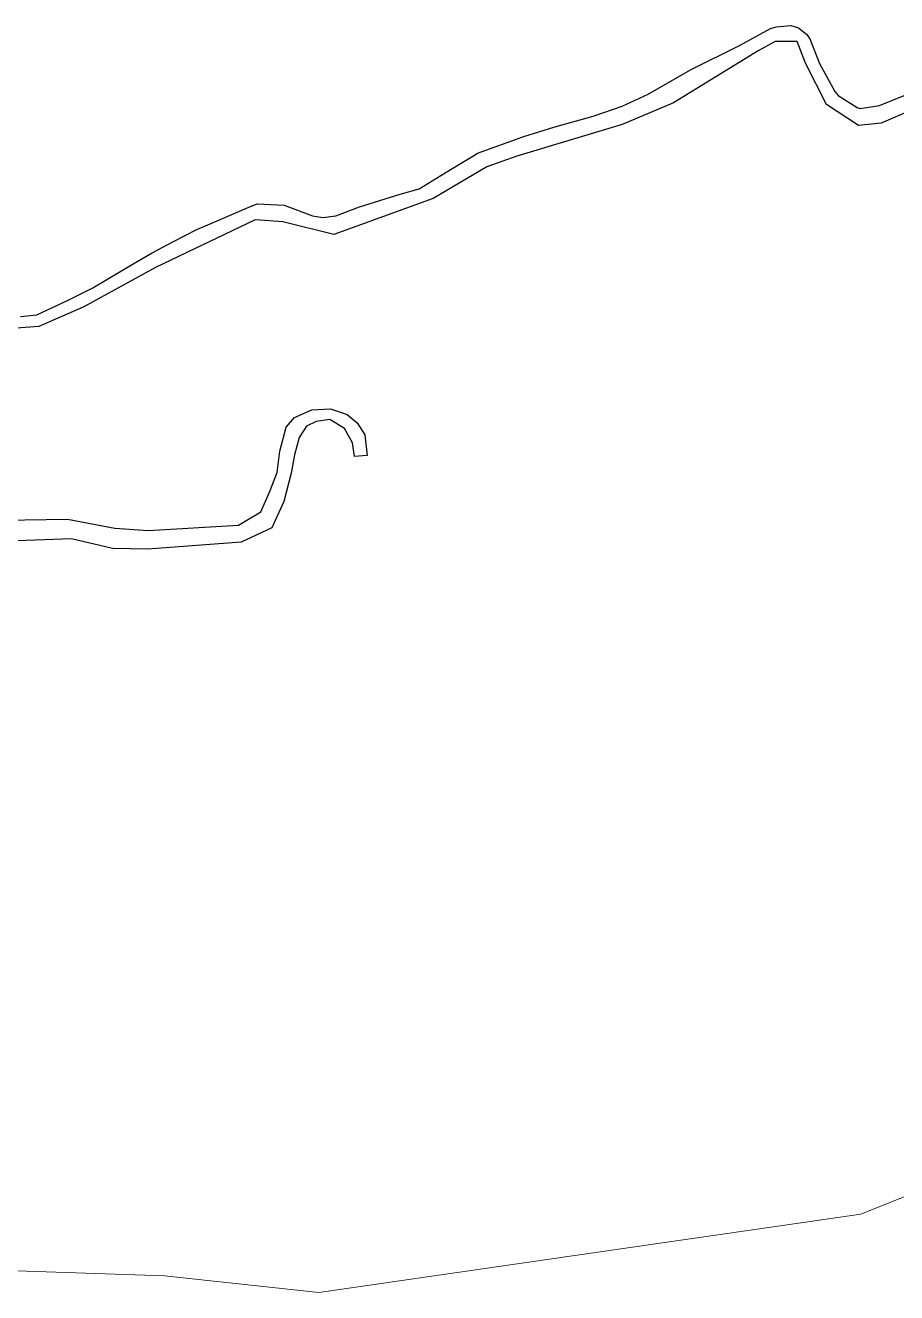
# Model space of a CAD drawing. Header units: millimetres. Extents: x 617751 to 636088, y 68402 to 77988.
# Drawn here: x 620847 to 621879, y 70260 to 71760 of the extents above; entities that cross this region are included whole.
import ezdxf

# ---------------------------------------------------------------- set-up
doc = ezdxf.new("R2010")
doc.units = ezdxf.units.MM
doc.header["$LTSCALE"] = 3
doc.header["$MEASUREMENT"] = 0
doc.layers.add('ALINHAMENTO PREDIAL', color=120, linetype='Continuous')
doc.layers.add('BAIRRO', color=30, linetype='Continuous')

msp = doc.modelspace()

# ---------------------------------------------------------------- linework, layer by layer
at = {"layer": 'ALINHAMENTO PREDIAL'}
for points in [[(620841.2, 71415.3), (620860.7, 71417.5), (620897.6, 71434.8), (620927, 71449.4), (620974.7, 71477.8), (620997.3, 71490.9), (621022.4, 71504.1), (621050, 71518.3), (621071.5, 71527.4), (621109, 71543.7), (621121.8, 71548.7), (621153.4, 71547.4), (621187, 71534.7), (621199.4, 71532.6), (621214.6, 71534.7), (621242.9, 71545.3), (621290.8, 71560.4), (621313.5, 71566.5), (621349.4, 71588.8), (621377, 71605.4), (621382.6, 71608.8), (621437.5, 71628.5), (621473.1, 71639.5), (621519.6, 71652.5), (621553.8, 71664.4), (621584.5, 71678.8), (621635, 71707.7), (621693, 71736.3), (621729.7, 71756.4), (621736.4, 71758.6), (621753.5, 71760.2), (621762.9, 71757.3), (621772.2, 71749.6), (621776.3, 71744.3), (621787.4, 71715.1), (621805.6, 71681.7), (621809.5, 71677.3), (621832.2, 71662.9), (621835.9, 71661.7), (621858.7, 71665.1), (621888, 71677.2)], [(620841.2, 71415.3), (620860.7, 71417.5), (620897.6, 71434.8), (620927, 71449.4), (620974.7, 71477.8), (620997.3, 71490.9), (621022.4, 71504.1), (621050, 71518.3), (621071.5, 71527.4), (621109, 71543.7), (621121.8, 71548.7), (621153.4, 71547.4), (621187, 71534.7), (621199.4, 71532.6), (621214.6, 71534.7), (621242.9, 71545.3), (621290.8, 71560.4), (621313.5, 71566.5), (621349.4, 71588.8), (621377, 71605.4), (621382.6, 71608.8), (621437.5, 71628.5), (621473.1, 71639.5), (621519.6, 71652.5), (621553.8, 71664.4), (621584.5, 71678.8), (621635, 71707.7), (621693, 71736.3), (621729.7, 71756.4), (621736.4, 71758.6), (621753.5, 71760.2), (621762.9, 71757.3), (621772.2, 71749.6), (621776.3, 71744.3), (621787.4, 71715.1), (621805.6, 71681.7), (621809.5, 71677.3), (621832.2, 71662.9), (621835.9, 71661.7), (621858.7, 71665.1), (621888, 71677.2)], [(620841.2, 71415.3), (620860.7, 71417.5), (620897.6, 71434.8), (620927, 71449.4), (620974.7, 71477.8), (620997.3, 71490.9), (621022.4, 71504.1), (621050, 71518.3), (621071.5, 71527.4), (621109, 71543.7), (621121.8, 71548.7), (621153.4, 71547.4), (621187, 71534.7), (621199.4, 71532.6), (621214.6, 71534.7), (621242.9, 71545.3), (621290.8, 71560.4), (621313.5, 71566.5), (621349.4, 71588.8), (621377, 71605.4), (621382.6, 71608.8), (621437.5, 71628.5), (621473.1, 71639.5), (621519.6, 71652.5), (621553.8, 71664.4), (621584.5, 71678.8), (621635, 71707.7), (621693, 71736.3), (621729.7, 71756.4), (621736.4, 71758.6), (621753.5, 71760.2), (621762.9, 71757.3), (621772.2, 71749.6), (621776.3, 71744.3), (621787.4, 71715.1), (621805.6, 71681.7), (621809.5, 71677.3), (621832.2, 71662.9), (621835.9, 71661.7), (621858.7, 71665.1), (621888, 71677.2)], [(620841.2, 71415.3), (620860.7, 71417.5), (620897.6, 71434.8), (620927, 71449.4), (620974.7, 71477.8), (620997.3, 71490.9), (621022.4, 71504.1), (621050, 71518.3), (621071.5, 71527.4), (621109, 71543.7), (621121.8, 71548.7), (621153.4, 71547.4), (621187, 71534.7), (621199.4, 71532.6), (621214.6, 71534.7), (621242.9, 71545.3), (621290.8, 71560.4), (621313.5, 71566.5), (621349.4, 71588.8), (621377, 71605.4), (621382.6, 71608.8), (621437.5, 71628.5), (621473.1, 71639.5), (621519.6, 71652.5), (621553.8, 71664.4), (621584.5, 71678.8), (621635, 71707.7), (621693, 71736.3), (621729.7, 71756.4), (621736.4, 71758.6), (621753.5, 71760.2), (621762.9, 71757.3), (621772.2, 71749.6), (621776.3, 71744.3), (621787.4, 71715.1), (621805.6, 71681.7), (621809.5, 71677.3), (621832.2, 71662.9), (621835.9, 71661.7), (621858.7, 71665.1), (621888, 71677.2)], [(620841.2, 71415.3), (620860.7, 71417.5), (620897.6, 71434.8), (620927, 71449.4), (620974.7, 71477.8), (620997.3, 71490.9), (621022.4, 71504.1), (621050, 71518.3), (621071.5, 71527.4), (621109, 71543.7), (621121.8, 71548.7), (621153.4, 71547.4), (621187, 71534.7), (621199.4, 71532.6), (621214.6, 71534.7), (621242.9, 71545.3), (621290.8, 71560.4), (621313.5, 71566.5), (621349.4, 71588.8), (621377, 71605.4), (621382.6, 71608.8), (621437.5, 71628.5), (621473.1, 71639.5), (621519.6, 71652.5), (621553.8, 71664.4), (621584.5, 71678.8), (621635, 71707.7), (621693, 71736.3), (621729.7, 71756.4), (621736.4, 71758.6), (621753.5, 71760.2), (621762.9, 71757.3), (621772.2, 71749.6), (621776.3, 71744.3), (621787.4, 71715.1), (621805.6, 71681.7), (621809.5, 71677.3), (621832.2, 71662.9), (621835.9, 71661.7), (621858.7, 71665.1), (621888, 71677.2)], [(620841.2, 71415.3), (620860.7, 71417.5), (620897.6, 71434.8), (620927, 71449.4), (620974.7, 71477.8), (620997.3, 71490.9), (621022.4, 71504.1), (621050, 71518.3), (621071.5, 71527.4), (621109, 71543.7), (621121.8, 71548.7), (621153.4, 71547.4), (621187, 71534.7), (621199.4, 71532.6), (621214.6, 71534.7), (621242.9, 71545.3), (621290.8, 71560.4), (621313.5, 71566.5), (621349.4, 71588.8), (621377, 71605.4), (621382.6, 71608.8), (621437.5, 71628.5), (621473.1, 71639.5), (621519.6, 71652.5), (621553.8, 71664.4), (621584.5, 71678.8), (621635, 71707.7), (621693, 71736.3), (621729.7, 71756.4), (621736.4, 71758.6), (621753.5, 71760.2), (621762.9, 71757.3), (621772.2, 71749.6), (621776.3, 71744.3), (621787.4, 71715.1), (621805.6, 71681.7), (621809.5, 71677.3), (621832.2, 71662.9), (621835.9, 71661.7), (621858.7, 71665.1), (621888, 71677.2)], [(620841.2, 71415.3), (620860.7, 71417.5), (620897.6, 71434.8), (620927, 71449.4), (620974.7, 71477.8), (620997.3, 71490.9), (621022.4, 71504.1), (621050, 71518.3), (621071.5, 71527.4), (621109, 71543.7), (621121.8, 71548.7), (621153.4, 71547.4), (621187, 71534.7), (621199.4, 71532.6), (621214.6, 71534.7), (621242.9, 71545.3), (621290.8, 71560.4), (621313.5, 71566.5), (621349.4, 71588.8), (621377, 71605.4), (621382.6, 71608.8), (621437.5, 71628.5), (621473.1, 71639.5), (621519.6, 71652.5), (621553.8, 71664.4), (621584.5, 71678.8), (621635, 71707.7), (621693, 71736.3), (621729.7, 71756.4), (621736.4, 71758.6), (621753.5, 71760.2), (621762.9, 71757.3), (621772.2, 71749.6), (621776.3, 71744.3), (621787.4, 71715.1), (621805.6, 71681.7), (621809.5, 71677.3), (621832.2, 71662.9), (621835.9, 71661.7), (621858.7, 71665.1), (621888, 71677.2)], [(620841.2, 71415.3), (620860.7, 71417.5), (620897.6, 71434.8), (620927, 71449.4), (620974.7, 71477.8), (620997.3, 71490.9), (621022.4, 71504.1), (621050, 71518.3), (621071.5, 71527.4), (621109, 71543.7), (621121.8, 71548.7), (621153.4, 71547.4), (621187, 71534.7), (621199.4, 71532.6), (621214.6, 71534.7), (621242.9, 71545.3), (621290.8, 71560.4), (621313.5, 71566.5), (621349.4, 71588.8), (621377, 71605.4), (621382.6, 71608.8), (621437.5, 71628.5), (621473.1, 71639.5), (621519.6, 71652.5), (621553.8, 71664.4), (621584.5, 71678.8), (621635, 71707.7), (621693, 71736.3), (621729.7, 71756.4), (621736.4, 71758.6), (621753.5, 71760.2), (621762.9, 71757.3), (621772.2, 71749.6), (621776.3, 71744.3), (621787.4, 71715.1), (621805.6, 71681.7), (621809.5, 71677.3), (621832.2, 71662.9), (621835.9, 71661.7), (621858.7, 71665.1), (621888, 71677.2)], [(621897.5, 71660.3), (621860.8, 71644.2), (621833.9, 71641.8), (621795.7, 71666.6), (621771.2, 71715.5), (621761, 71741.1), (621734.9, 71741.1), (621714.8, 71730.1), (621614.6, 71668.6), (621554, 71642.8), (621429.1, 71605.2), (621393.7, 71592.6), (621330.2, 71555), (621212.5, 71512.7), (621152.1, 71527.6), (621119.1, 71529.9), (621001.2, 71473.4), (620916.3, 71427), (620862.9, 71403.5), (620836.1, 71401.5)], [(621897.5, 71660.3), (621860.8, 71644.2), (621833.9, 71641.8), (621795.7, 71666.6), (621771.2, 71715.5), (621761, 71741.1), (621734.9, 71741.1), (621714.8, 71730.1), (621614.6, 71668.6), (621554, 71642.8), (621429.1, 71605.2), (621393.7, 71592.6), (621330.2, 71555), (621212.5, 71512.7), (621152.1, 71527.6), (621119.1, 71529.9), (621001.2, 71473.4), (620916.3, 71427), (620862.9, 71403.5), (620836.1, 71401.5)], [(621897.5, 71660.3), (621860.8, 71644.2), (621833.9, 71641.8), (621795.7, 71666.6), (621771.2, 71715.5), (621761, 71741.1), (621734.9, 71741.1), (621714.8, 71730.1), (621614.6, 71668.6), (621554, 71642.8), (621429.1, 71605.2), (621393.7, 71592.6), (621330.2, 71555), (621212.5, 71512.7), (621152.1, 71527.6), (621119.1, 71529.9), (621001.2, 71473.4), (620916.3, 71427), (620862.9, 71403.5), (620836.1, 71401.5)], [(621897.5, 71660.3), (621860.8, 71644.2), (621833.9, 71641.8), (621795.7, 71666.6), (621771.2, 71715.5), (621761, 71741.1), (621734.9, 71741.1), (621714.8, 71730.1), (621614.6, 71668.6), (621554, 71642.8), (621429.1, 71605.2), (621393.7, 71592.6), (621330.2, 71555), (621212.5, 71512.7), (621152.1, 71527.6), (621119.1, 71529.9), (621001.2, 71473.4), (620916.3, 71427), (620862.9, 71403.5), (620836.1, 71401.5)], [(621897.5, 71660.3), (621860.8, 71644.2), (621833.9, 71641.8), (621795.7, 71666.6), (621771.2, 71715.5), (621761, 71741.1), (621734.9, 71741.1), (621714.8, 71730.1), (621614.6, 71668.6), (621554, 71642.8), (621429.1, 71605.2), (621393.7, 71592.6), (621330.2, 71555), (621212.5, 71512.7), (621152.1, 71527.6), (621119.1, 71529.9), (621001.2, 71473.4), (620916.3, 71427), (620862.9, 71403.5), (620836.1, 71401.5)], [(621897.5, 71660.3), (621860.8, 71644.2), (621833.9, 71641.8), (621795.7, 71666.6), (621771.2, 71715.5), (621761, 71741.1), (621734.9, 71741.1), (621714.8, 71730.1), (621614.6, 71668.6), (621554, 71642.8), (621429.1, 71605.2), (621393.7, 71592.6), (621330.2, 71555), (621212.5, 71512.7), (621152.1, 71527.6), (621119.1, 71529.9), (621001.2, 71473.4), (620916.3, 71427), (620862.9, 71403.5), (620836.1, 71401.5)], [(621897.5, 71660.3), (621860.8, 71644.2), (621833.9, 71641.8), (621795.7, 71666.6), (621771.2, 71715.5), (621761, 71741.1), (621734.9, 71741.1), (621714.8, 71730.1), (621614.6, 71668.6), (621554, 71642.8), (621429.1, 71605.2), (621393.7, 71592.6), (621330.2, 71555), (621212.5, 71512.7), (621152.1, 71527.6), (621119.1, 71529.9), (621001.2, 71473.4), (620916.3, 71427), (620862.9, 71403.5), (620836.1, 71401.5)], [(621897.5, 71660.3), (621860.8, 71644.2), (621833.9, 71641.8), (621795.7, 71666.6), (621771.2, 71715.5), (621761, 71741.1), (621734.9, 71741.1), (621714.8, 71730.1), (621614.6, 71668.6), (621554, 71642.8), (621429.1, 71605.2), (621393.7, 71592.6), (621330.2, 71555), (621212.5, 71512.7), (621152.1, 71527.6), (621119.1, 71529.9), (621001.2, 71473.4), (620916.3, 71427), (620862.9, 71403.5), (620836.1, 71401.5)], [(620795.3, 71173.8), (620897.1, 71175.4), (620953.1, 71164.9), (620992.5, 71161.9), (621099.4, 71168.2), (621126.1, 71184.2), (621136.4, 71207.6), (621145.1, 71230.9), (621148.6, 71256.1), (621156, 71284.4), (621165.7, 71295.8), (621186.3, 71305), (621208.6, 71306.3), (621228.1, 71299.5), (621240.1, 71289.5), (621249, 71275.2), (621251.7, 71251), (621236.8, 71249.7), (621234.4, 71265.7), (621225.1, 71282.7), (621207.5, 71293.6), (621191.5, 71291.1), (621180.1, 71285.5), (621171.4, 71272.2), (621166, 71251.8), (621161.9, 71230), (621153, 71196.4), (621138.9, 71165.2), (621102.5, 71148.4), (620992.3, 71139.9), (620950.1, 71140.7), (620901.6, 71152.1), (620815.5, 71149.1)], [(620795.3, 71173.8), (620897.1, 71175.4), (620953.1, 71164.9), (620992.5, 71161.9), (621099.4, 71168.2), (621126.1, 71184.2), (621136.4, 71207.6), (621145.1, 71230.9), (621148.6, 71256.1), (621156, 71284.4), (621165.7, 71295.8), (621186.3, 71305), (621208.6, 71306.3), (621228.1, 71299.5), (621240.1, 71289.5), (621249, 71275.2), (621251.7, 71251), (621236.8, 71249.7), (621234.4, 71265.7), (621225.1, 71282.7), (621207.5, 71293.6), (621191.5, 71291.1), (621180.1, 71285.5), (621171.4, 71272.2), (621166, 71251.8), (621161.9, 71230), (621153, 71196.4), (621138.9, 71165.2), (621102.5, 71148.4), (620992.3, 71139.9), (620950.1, 71140.7), (620901.6, 71152.1), (620815.5, 71149.1)], [(620795.3, 71173.8), (620897.1, 71175.4), (620953.1, 71164.9), (620992.5, 71161.9), (621099.4, 71168.2), (621126.1, 71184.2), (621136.4, 71207.6), (621145.1, 71230.9), (621148.6, 71256.1), (621156, 71284.4), (621165.7, 71295.8), (621186.3, 71305), (621208.6, 71306.3), (621228.1, 71299.5), (621240.1, 71289.5), (621249, 71275.2), (621251.7, 71251), (621236.8, 71249.7), (621234.4, 71265.7), (621225.1, 71282.7), (621207.5, 71293.6), (621191.5, 71291.1), (621180.1, 71285.5), (621171.4, 71272.2), (621166, 71251.8), (621161.9, 71230), (621153, 71196.4), (621138.9, 71165.2), (621102.5, 71148.4), (620992.3, 71139.9), (620950.1, 71140.7), (620901.6, 71152.1), (620815.5, 71149.1)], [(620795.3, 71173.8), (620897.1, 71175.4), (620953.1, 71164.9), (620992.5, 71161.9), (621099.4, 71168.2), (621126.1, 71184.2), (621136.4, 71207.6), (621145.1, 71230.9), (621148.6, 71256.1), (621156, 71284.4), (621165.7, 71295.8), (621186.3, 71305), (621208.6, 71306.3), (621228.1, 71299.5), (621240.1, 71289.5), (621249, 71275.2), (621251.7, 71251), (621236.8, 71249.7), (621234.4, 71265.7), (621225.1, 71282.7), (621207.5, 71293.6), (621191.5, 71291.1), (621180.1, 71285.5), (621171.4, 71272.2), (621166, 71251.8), (621161.9, 71230), (621153, 71196.4), (621138.9, 71165.2), (621102.5, 71148.4), (620992.3, 71139.9), (620950.1, 71140.7), (620901.6, 71152.1), (620815.5, 71149.1)], [(620795.3, 71173.8), (620897.1, 71175.4), (620953.1, 71164.9), (620992.5, 71161.9), (621099.4, 71168.2), (621126.1, 71184.2), (621136.4, 71207.6), (621145.1, 71230.9), (621148.6, 71256.1), (621156, 71284.4), (621165.7, 71295.8), (621186.3, 71305), (621208.6, 71306.3), (621228.1, 71299.5), (621240.1, 71289.5), (621249, 71275.2), (621251.7, 71251), (621236.8, 71249.7), (621234.4, 71265.7), (621225.1, 71282.7), (621207.5, 71293.6), (621191.5, 71291.1), (621180.1, 71285.5), (621171.4, 71272.2), (621166, 71251.8), (621161.9, 71230), (621153, 71196.4), (621138.9, 71165.2), (621102.5, 71148.4), (620992.3, 71139.9), (620950.1, 71140.7), (620901.6, 71152.1), (620815.5, 71149.1)], [(620795.3, 71173.8), (620897.1, 71175.4), (620953.1, 71164.9), (620992.5, 71161.9), (621099.4, 71168.2), (621126.1, 71184.2), (621136.4, 71207.6), (621145.1, 71230.9), (621148.6, 71256.1), (621156, 71284.4), (621165.7, 71295.8), (621186.3, 71305), (621208.6, 71306.3), (621228.1, 71299.5), (621240.1, 71289.5), (621249, 71275.2), (621251.7, 71251), (621236.8, 71249.7), (621234.4, 71265.7), (621225.1, 71282.7), (621207.5, 71293.6), (621191.5, 71291.1), (621180.1, 71285.5), (621171.4, 71272.2), (621166, 71251.8), (621161.9, 71230), (621153, 71196.4), (621138.9, 71165.2), (621102.5, 71148.4), (620992.3, 71139.9), (620950.1, 71140.7), (620901.6, 71152.1), (620815.5, 71149.1)], [(620795.3, 71173.8), (620897.1, 71175.4), (620953.1, 71164.9), (620992.5, 71161.9), (621099.4, 71168.2), (621126.1, 71184.2), (621136.4, 71207.6), (621145.1, 71230.9), (621148.6, 71256.1), (621156, 71284.4), (621165.7, 71295.8), (621186.3, 71305), (621208.6, 71306.3), (621228.1, 71299.5), (621240.1, 71289.5), (621249, 71275.2), (621251.7, 71251), (621236.8, 71249.7), (621234.4, 71265.7), (621225.1, 71282.7), (621207.5, 71293.6), (621191.5, 71291.1), (621180.1, 71285.5), (621171.4, 71272.2), (621166, 71251.8), (621161.9, 71230), (621153, 71196.4), (621138.9, 71165.2), (621102.5, 71148.4), (620992.3, 71139.9), (620950.1, 71140.7), (620901.6, 71152.1), (620815.5, 71149.1)], [(620795.3, 71173.8), (620897.1, 71175.4), (620953.1, 71164.9), (620992.5, 71161.9), (621099.4, 71168.2), (621126.1, 71184.2), (621136.4, 71207.6), (621145.1, 71230.9), (621148.6, 71256.1), (621156, 71284.4), (621165.7, 71295.8), (621186.3, 71305), (621208.6, 71306.3), (621228.1, 71299.5), (621240.1, 71289.5), (621249, 71275.2), (621251.7, 71251), (621236.8, 71249.7), (621234.4, 71265.7), (621225.1, 71282.7), (621207.5, 71293.6), (621191.5, 71291.1), (621180.1, 71285.5), (621171.4, 71272.2), (621166, 71251.8), (621161.9, 71230), (621153, 71196.4), (621138.9, 71165.2), (621102.5, 71148.4), (620992.3, 71139.9), (620950.1, 71140.7), (620901.6, 71152.1), (620815.5, 71149.1)]]:
    msp.add_lwpolyline(points, dxfattribs=at)
at = {"layer": 'BAIRRO', "lineweight": 20}
msp.add_lwpolyline([(620836.7, 70285.6), (621011.7, 70279.6), (621194.7, 70259.6), (621836.7, 70352.6), (621998.7, 70417.6)], dxfattribs=at)

doc.saveas('drawing.dxf')
